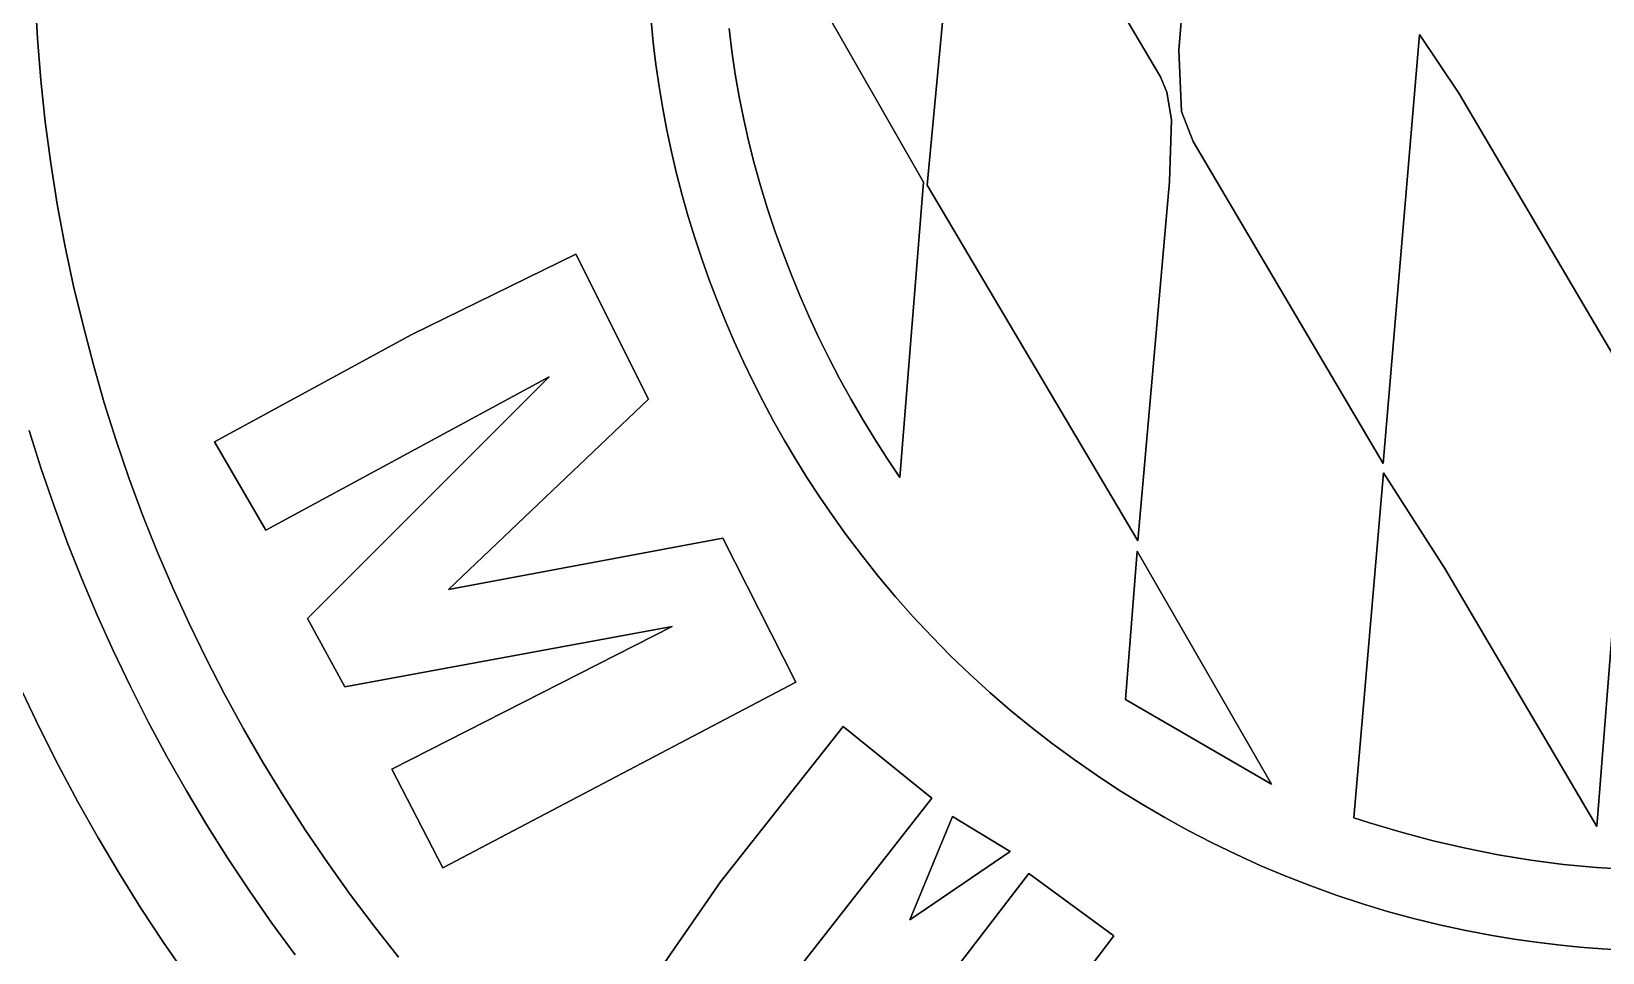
# Model space of a CAD drawing. Extents: x -357 to 364, y -246 to 254.
# Drawn here: x -113.3 to -0.1, y -68.9 to -2.5 of the extents above; entities that cross this region are included whole.
import ezdxf

# ---------------------------------------------------------------- set-up
doc = ezdxf.new("R2010")
doc.units = 0
doc.header["$MEASUREMENT"] = 0
doc.linetypes.add('CONTINUOUS_100', pattern=[0])
for name, color, linetype in [('COLOR_0260AAFF', 7, 'CONTINUOUS'), ('COLOR_DB053EFF', 7, 'CONTINUOUS'), ('COLOR_FFFFFFFF', 7, 'CONTINUOUS'), ('DAMIEL', 171, 'CONTINUOUS')]:
    doc.layers.add(name, color=color, linetype=linetype)

msp = doc.modelspace()

# ---------------------------------------------------------------- linework, layer by layer
at = {"layer": 'COLOR_0260AAFF', "linetype": 'CONTINUOUS_100'}
for p, q in [((-30.655461, -3.898784), (-28.463248, 23.689112)), ((-48.783483, -13.616471), (-45.888249, 16.889931)), ((-43.937883, 14.421571), (-32.426437, -5.050455)), ((-62.9729, 10.959783), (-49.040135, -13.38754)), ((-62.847616, -3.972179), (-63.046927, -2.323611)), ((-13.312649, -2.760387), (-15.924999, -33.652807)), ((-10.486667, -6.996141), (-13.312649, -2.760387)), ((-62.604605, -5.615278), (-62.847616, -3.972179)), ((-30.45967, -8.305268), (-30.655461, -3.898784)), ((-62.318687, -7.252059), (-62.604605, -5.615278)), ((-32.426437, -5.050455), (-31.963591, -5.820545)), ((-31.963591, -5.820545), (-31.528753, -6.904928)), ((-61.990656, -8.881672), (-62.318687, -7.252059)), ((-31.528753, -6.904928), (-31.169405, -8.915416)), ((1.956363, -28.068947), (-10.486667, -6.996141)), ((-61.621307, -10.503266), (-61.990656, -8.881672)), ((-31.169405, -8.915416), (-31.327184, -13.34434)), ((-29.627218, -10.465549), (-30.45967, -8.305268)), ((-61.211434, -12.115993), (-61.621307, -10.503266)), ((-15.924999, -33.652807), (-29.627218, -10.465549)), ((-60.761829, -13.719), (-61.211434, -12.115993)), ((-49.040135, -13.38754), (-50.740352, -34.664665)), ((-31.327184, -13.34434), (-33.605021, -39.205955)), ((-60.273289, -15.31144), (-60.761829, -13.719)), ((-33.605021, -39.205955), (-48.783483, -13.616471)), ((-59.746606, -16.89246), (-60.273289, -15.31144)), ((-59.182575, -18.461213), (-59.746606, -16.89246)), ((-58.58199, -20.016847), (-59.182575, -18.461213)), ((-57.945645, -21.558512), (-58.58199, -20.016847)), ((-57.274334, -23.085359), (-57.945645, -21.558512)), ((-56.568851, -24.596538), (-57.274334, -23.085359)), ((-55.82999, -26.091198), (-56.568851, -24.596538)), ((-55.058544, -27.568489), (-55.82999, -26.091198)), ((-54.255309, -29.027562), (-55.058544, -27.568489)), ((-0.548659, -59.776746), (1.956363, -28.068947)), ((-53.421079, -30.467565), (-54.255309, -29.027562)), ((-52.556646, -31.88765), (-53.421079, -30.467565)), ((-113.460874, -31.262356), (-112.60601, -33.968167)), ((-51.662806, -33.286967), (-52.556646, -31.88765)), ((-50.740352, -34.664665), (-51.662806, -33.286967)), ((-112.60601, -33.968167), (-111.686898, -36.652259)), ((-18.054833, -59.144216), (-15.905206, -34.310421)), ((-15.905206, -34.310421), (-11.488009, -41.210653)), ((-111.686898, -36.652259), (-110.704434, -39.313422)), ((-110.704434, -39.313422), (-109.659513, -41.950447)), ((-34.497893, -50.632185), (-33.659414, -39.945953)), ((-33.659414, -39.945953), (-23.986303, -56.732751)), ((-11.488009, -41.210653), (-0.548659, -59.776746)), ((-109.659513, -41.950447), (-108.553033, -44.562123)), ((-108.553033, -44.562123), (-107.385888, -47.147241)), ((-107.385888, -47.147241), (-106.158975, -49.70459)), ((-106.158975, -49.70459), (-104.87319, -52.232961)), ((-112.673429, -52.729949), (-113.947657, -50.049799)), ((-23.986303, -56.732751), (-34.497893, -50.632185)), ((-111.338432, -55.380326), (-112.673429, -52.729949)), ((-104.87319, -52.232961), (-103.529428, -54.731142)), ((-109.943156, -57.999477), (-111.338432, -55.380326)), ((-103.529428, -54.731142), (-102.128587, -57.197926)), ((-102.128587, -57.197926), (-100.671561, -59.632101)), ((-108.488085, -60.585949), (-109.943156, -57.999477)), ((-100.671561, -59.632101), (-99.159247, -62.032457)), ((-16.920569, -59.511445), (-18.054833, -59.144216)), ((-14.63468, -60.193541), (-16.920569, -59.511445)), ((-106.973707, -63.138291), (-108.488085, -60.585949)), ((-12.327764, -60.804426), (-14.63468, -60.193541)), ((-10.002365, -61.342425), (-12.327764, -60.804426)), ((-99.159247, -62.032457), (-97.592542, -64.397785)), ((-7.661027, -61.805863), (-10.002365, -61.342425)), ((-5.306294, -62.193067), (-7.661027, -61.805863)), ((-2.94071, -62.502361), (-5.306294, -62.193067)), ((-105.40051, -65.655051), (-106.973707, -63.138291)), ((-0.566818, -62.732071), (-2.94071, -62.502361)), ((1.812837, -62.880523), (-0.566818, -62.732071)), ((-97.592542, -64.397785), (-95.972339, -66.726875)), ((-103.768979, -68.134777), (-105.40051, -65.655051)), ((-95.972339, -66.726875), (-94.299537, -69.018516)), ((-102.079602, -70.576016), (-103.768979, -68.134777))]:
    msp.add_line(p, q, dxfattribs=at)
at = {"layer": 'COLOR_DB053EFF', "linetype": 'CONTINUOUS_100'}
for p, q in [((-112.854534, -3.061754), (-113.018609, -0.063184)), ((-112.854534, -3.061754), (-113.018609, -0.063184)), ((-68.667344, -1.744383), (-68.510595, -3.335667)), ((-68.667344, -1.744383), (-68.510595, -3.335667)), ((-112.613711, -6.055004), (-112.854534, -3.061754)), ((-112.613711, -6.055004), (-112.854534, -3.061754)), ((-68.510595, -3.335667), (-68.317821, -4.922931)), ((-68.510595, -3.335667), (-68.317821, -4.922931)), ((-68.317821, -4.922931), (-68.089343, -6.505462)), ((-68.317821, -4.922931), (-68.089343, -6.505462)), ((-112.295919, -9.040986), (-112.613711, -6.055004)), ((-112.295919, -9.040986), (-112.613711, -6.055004)), ((-68.089343, -6.505462), (-67.825475, -8.082544)), ((-68.089343, -6.505462), (-67.825475, -8.082544)), ((-111.900942, -12.017753), (-112.295919, -9.040986)), ((-111.900942, -12.017753), (-112.295919, -9.040986)), ((-67.825475, -8.082544), (-67.526537, -9.653461)), ((-67.825475, -8.082544), (-67.526537, -9.653461)), ((-67.526537, -9.653461), (-67.192847, -11.217499)), ((-67.526537, -9.653461), (-67.192847, -11.217499)), ((-67.192847, -11.217499), (-66.824721, -12.773941)), ((-67.192847, -11.217499), (-66.824721, -12.773941)), ((-111.428561, -14.98336), (-111.900942, -12.017753)), ((-111.428561, -14.98336), (-111.900942, -12.017753)), ((-66.824721, -12.773941), (-66.422479, -14.322074)), ((-66.824721, -12.773941), (-66.422479, -14.322074)), ((-66.422479, -14.322074), (-65.986438, -15.861181)), ((-66.422479, -14.322074), (-65.986438, -15.861181)), ((-110.878557, -17.935859), (-111.428561, -14.98336)), ((-110.878557, -17.935859), (-111.428561, -14.98336)), ((-65.986438, -15.861181), (-65.516915, -17.390547)), ((-65.986438, -15.861181), (-65.516915, -17.390547)), ((-110.250713, -20.873304), (-110.878557, -17.935859)), ((-110.250713, -20.873304), (-110.878557, -17.935859)), ((-65.516915, -17.390547), (-65.01423, -18.909457)), ((-65.516915, -17.390547), (-65.01423, -18.909457)), ((-74.088754, -18.584875), (-85.894593, -24.370181)), ((-74.088754, -18.584875), (-85.894593, -24.370181)), ((-68.840298, -29.019172), (-74.088754, -18.584875)), ((-68.840298, -29.019172), (-74.088754, -18.584875)), ((-65.01423, -18.909457), (-64.478698, -20.417196)), ((-65.01423, -18.909457), (-64.478698, -20.417196)), ((-109.54481, -23.793749), (-110.250713, -20.873304)), ((-109.54481, -23.793749), (-110.250713, -20.873304)), ((-64.478698, -20.417196), (-63.910639, -21.913049)), ((-64.478698, -20.417196), (-63.910639, -21.913049)), ((-63.910639, -21.913049), (-63.310371, -23.396299)), ((-63.910639, -21.913049), (-63.310371, -23.396299)), ((-63.310371, -23.396299), (-62.67821, -24.866233)), ((-63.310371, -23.396299), (-62.67821, -24.866233)), ((-108.828771, -26.544446), (-109.54481, -23.793749)), ((-108.828771, -26.544446), (-109.54481, -23.793749)), ((-85.894593, -24.370181), (-100.105471, -32.093066)), ((-85.894593, -24.370181), (-100.105471, -32.093066)), ((-62.67821, -24.866233), (-62.014475, -26.322134)), ((-62.67821, -24.866233), (-62.014475, -26.322134)), ((-108.04355, -29.275458), (-108.828771, -26.544446)), ((-108.04355, -29.275458), (-108.828771, -26.544446)), ((-62.014475, -26.322134), (-61.319484, -27.763287)), ((-62.014475, -26.322134), (-61.319484, -27.763287)), ((-96.402461, -38.440766), (-75.992755, -27.410442)), ((-96.402461, -38.440766), (-75.992755, -27.410442)), ((-75.992755, -27.410442), (-93.404853, -44.793554)), ((-75.992755, -27.410442), (-93.404853, -44.793554)), ((-61.319484, -27.763287), (-60.593554, -29.188978)), ((-61.319484, -27.763287), (-60.593554, -29.188978)), ((-107.190107, -31.985417), (-108.04355, -29.275458)), ((-107.190107, -31.985417), (-108.04355, -29.275458)), ((-83.250111, -42.715956), (-68.840298, -29.019172)), ((-83.250111, -42.715956), (-68.840298, -29.019172)), ((-60.593554, -29.188978), (-59.837004, -30.598491)), ((-60.593554, -29.188978), (-59.837004, -30.598491)), ((-59.837004, -30.598491), (-59.050151, -31.991111)), ((-59.837004, -30.598491), (-59.050151, -31.991111)), ((-106.269404, -34.672957), (-107.190107, -31.985417)), ((-106.269404, -34.672957), (-107.190107, -31.985417)), ((-100.105471, -32.093066), (-96.402461, -38.440766)), ((-100.105471, -32.093066), (-96.402461, -38.440766)), ((-59.050151, -31.991111), (-58.233314, -33.366121)), ((-59.050151, -31.991111), (-58.233314, -33.366121)), ((-58.233314, -33.366121), (-57.386809, -34.722808)), ((-58.233314, -33.366121), (-57.386809, -34.722808)), ((-105.2824, -37.336709), (-106.269404, -34.672957)), ((-105.2824, -37.336709), (-106.269404, -34.672957)), ((-57.386809, -34.722808), (-56.510956, -36.060456)), ((-57.386809, -34.722808), (-56.510956, -36.060456)), ((-56.510956, -36.060456), (-55.606071, -37.37835)), ((-56.510956, -36.060456), (-55.606071, -37.37835)), ((-104.230057, -39.975306), (-105.2824, -37.336709)), ((-104.230057, -39.975306), (-105.2824, -37.336709)), ((-55.606071, -37.37835), (-54.672472, -38.675773)), ((-55.606071, -37.37835), (-54.672472, -38.675773)), ((-63.498196, -39.009532), (-83.250111, -42.715956)), ((-63.498196, -39.009532), (-83.250111, -42.715956)), ((-58.230447, -49.395656), (-63.498196, -39.009532)), ((-58.230447, -49.395656), (-63.498196, -39.009532)), ((-54.672472, -38.675773), (-53.510705, -40.228602)), ((-54.672472, -38.675773), (-53.510705, -40.228602)), ((-103.113333, -42.587379), (-104.230057, -39.975306)), ((-103.113333, -42.587379), (-104.230057, -39.975306)), ((-53.510705, -40.228602), (-52.306761, -41.748081)), ((-53.510705, -40.228602), (-52.306761, -41.748081)), ((-52.306761, -41.748081), (-51.061796, -43.233511)), ((-52.306761, -41.748081), (-51.061796, -43.233511)), ((-101.93319, -45.171563), (-103.113333, -42.587379)), ((-101.93319, -45.171563), (-103.113333, -42.587379)), ((-51.061796, -43.233511), (-49.776964, -44.684193)), ((-51.061796, -43.233511), (-49.776964, -44.684193)), ((-100.690588, -47.726489), (-101.93319, -45.171563)), ((-100.690588, -47.726489), (-101.93319, -45.171563)), ((-93.404853, -44.793554), (-90.706083, -49.731971)), ((-93.404853, -44.793554), (-90.706083, -49.731971)), ((-49.776964, -44.684193), (-48.453421, -46.099428)), ((-49.776964, -44.684193), (-48.453421, -46.099428)), ((-90.706083, -49.731971), (-67.152206, -45.381876)), ((-90.706083, -49.731971), (-67.152206, -45.381876)), ((-67.152206, -45.381876), (-87.322774, -55.648382)), ((-67.152206, -45.381876), (-87.322774, -55.648382)), ((-48.453421, -46.099428), (-47.09232, -47.478516)), ((-48.453421, -46.099428), (-47.09232, -47.478516)), ((-47.09232, -47.478516), (-45.694818, -48.820758)), ((-47.09232, -47.478516), (-45.694818, -48.820758)), ((-99.386487, -50.250789), (-100.690588, -47.726489)), ((-99.386487, -50.250789), (-100.690588, -47.726489)), ((-83.664822, -62.745804), (-58.230447, -49.395656)), ((-83.664822, -62.745804), (-58.230447, -49.395656)), ((-45.694818, -48.820758), (-44.262068, -50.125456)), ((-45.694818, -48.820758), (-44.262068, -50.125456)), ((-98.021848, -52.743096), (-99.386487, -50.250789)), ((-98.021848, -52.743096), (-99.386487, -50.250789)), ((-44.262068, -50.125456), (-42.795226, -51.391909)), ((-44.262068, -50.125456), (-42.795226, -51.391909)), ((-42.795226, -51.391909), (-41.295446, -52.619418)), ((-42.795226, -51.391909), (-41.295446, -52.619418)), ((-96.597632, -55.202043), (-98.021848, -52.743096)), ((-96.597632, -55.202043), (-98.021848, -52.743096)), ((-54.835707, -52.58658), (-63.658023, -63.76371)), ((-54.835707, -52.58658), (-63.658023, -63.76371)), ((-48.440199, -57.727809), (-54.835707, -52.58658)), ((-48.440199, -57.727809), (-54.835707, -52.58658)), ((-41.295446, -52.619418), (-39.763885, -53.807285)), ((-41.295446, -52.619418), (-39.763885, -53.807285)), ((-39.763885, -53.807285), (-38.201695, -54.954811)), ((-39.763885, -53.807285), (-38.201695, -54.954811)), ((-95.114797, -57.626261), (-96.597632, -55.202043)), ((-95.114797, -57.626261), (-96.597632, -55.202043)), ((-38.201695, -54.954811), (-36.610033, -56.061295)), ((-38.201695, -54.954811), (-36.610033, -56.061295)), ((-87.322774, -55.648382), (-83.664822, -62.745804)), ((-87.322774, -55.648382), (-83.664822, -62.745804)), ((-36.610033, -56.061295), (-34.990052, -57.126038)), ((-36.610033, -56.061295), (-34.990052, -57.126038)), ((-93.574306, -60.014384), (-95.114797, -57.626261)), ((-93.574306, -60.014384), (-95.114797, -57.626261)), ((-34.990052, -57.126038), (-33.342909, -58.148342)), ((-34.990052, -57.126038), (-33.342909, -58.148342)), ((-60.523545, -73.157568), (-48.440199, -57.727809)), ((-60.523545, -73.157568), (-48.440199, -57.727809)), ((-33.342909, -58.148342), (-31.669757, -59.127508)), ((-33.342909, -58.148342), (-31.669757, -59.127508)), ((-46.960551, -59.058618), (-50.034731, -66.501193)), ((-46.960551, -59.058618), (-50.034731, -66.501193)), ((-42.80919, -61.586564), (-46.960551, -59.058618)), ((-42.80919, -61.586564), (-46.960551, -59.058618)), ((-31.669757, -59.127508), (-29.971752, -60.062835)), ((-31.669757, -59.127508), (-29.971752, -60.062835)), ((-91.977117, -62.365042), (-93.574306, -60.014384)), ((-91.977117, -62.365042), (-93.574306, -60.014384)), ((-29.971752, -60.062835), (-28.250049, -60.953626)), ((-29.971752, -60.062835), (-28.250049, -60.953626)), ((-28.250049, -60.953626), (-26.505801, -61.799179)), ((-28.250049, -60.953626), (-26.505801, -61.799179)), ((-50.034731, -66.501193), (-42.80919, -61.586564)), ((-50.034731, -66.501193), (-42.80919, -61.586564)), ((-26.505801, -61.799179), (-24.740166, -62.598797)), ((-26.505801, -61.799179), (-24.740166, -62.598797)), ((-90.324193, -64.67687), (-91.977117, -62.365042)), ((-90.324193, -64.67687), (-91.977117, -62.365042)), ((-41.451564, -63.169869), (-51.837821, -76.653467)), ((-41.451564, -63.169869), (-51.837821, -76.653467)), ((-35.339183, -67.650863), (-41.451564, -63.169869)), ((-35.339183, -67.650863), (-41.451564, -63.169869)), ((-24.740166, -62.598797), (-22.954296, -63.351781)), ((-24.740166, -62.598797), (-22.954296, -63.351781)), ((-22.954296, -63.351781), (-21.149347, -64.05743)), ((-22.954296, -63.351781), (-21.149347, -64.05743)), ((-63.658023, -63.76371), (-67.919602, -69.910624)), ((-63.658023, -63.76371), (-67.919602, -69.910624)), ((-21.149347, -64.05743), (-19.326474, -64.715046)), ((-21.149347, -64.05743), (-19.326474, -64.715046)), ((-88.616492, -66.9485), (-90.324193, -64.67687)), ((-88.616492, -66.9485), (-90.324193, -64.67687)), ((-19.326474, -64.715046), (-17.486831, -65.323929)), ((-19.326474, -64.715046), (-17.486831, -65.323929)), ((-17.486831, -65.323929), (-15.631574, -65.883381)), ((-17.486831, -65.323929), (-15.631574, -65.883381)), ((-15.631574, -65.883381), (-13.761858, -66.392702)), ((-15.631574, -65.883381), (-13.761858, -66.392702)), ((-13.761858, -66.392702), (-11.878837, -66.851192)), ((-13.761858, -66.392702), (-11.878837, -66.851192)), ((-86.854976, -69.178563), (-88.616492, -66.9485)), ((-86.854976, -69.178563), (-88.616492, -66.9485)), ((-45.433916, -80.975964), (-35.339183, -67.650863)), ((-45.433916, -80.975964), (-35.339183, -67.650863)), ((-11.878837, -66.851192), (-9.983666, -67.258153)), ((-11.878837, -66.851192), (-9.983666, -67.258153)), ((-9.983666, -67.258153), (-8.0775, -67.612885)), ((-9.983666, -67.258153), (-8.0775, -67.612885)), ((-8.0775, -67.612885), (-6.505789, -67.879474)), ((-8.0775, -67.612885), (-6.505789, -67.879474)), ((-6.505789, -67.879474), (-4.928654, -68.110674)), ((-6.505789, -67.879474), (-4.928654, -68.110674)), ((-4.928654, -68.110674), (-3.346847, -68.306589)), ((-4.928654, -68.110674), (-3.346847, -68.306589)), ((-3.346847, -68.306589), (-1.761118, -68.467326)), ((-3.346847, -68.306589), (-1.761118, -68.467326)), ((-1.761118, -68.467326), (-0.172217, -68.592989)), ((-1.761118, -68.467326), (-0.172217, -68.592989)), ((-0.172217, -68.592989), (1.419105, -68.683683)), ((-0.172217, -68.592989), (1.419105, -68.683683))]:
    msp.add_line(p, q, dxfattribs=at)
at = {"layer": 'COLOR_FFFFFFFF', "linetype": 'CONTINUOUS_100'}
for p, q in [((-28.463248, 23.689112), (-30.655461, -3.898784)), ((-45.888249, 16.889931), (-48.783483, -13.616471)), ((-32.426437, -5.050455), (-43.937883, 14.421571)), ((-49.040135, -13.38754), (-62.9729, 10.959783)), ((-113.018609, -0.063184), (-112.854534, -3.061754)), ((-68.510595, -3.335667), (-68.667344, -1.744383)), ((-112.854534, -3.061754), (-112.613711, -6.055004)), ((-68.317821, -4.922931), (-68.510595, -3.335667)), ((-63.046927, -2.323611), (-62.847616, -3.972179)), ((-15.924999, -33.652807), (-13.312649, -2.760387)), ((-13.312649, -2.760387), (-10.486667, -6.996141)), ((-62.847616, -3.972179), (-62.604605, -5.615278)), ((-30.655461, -3.898784), (-30.45967, -8.305268)), ((-68.089343, -6.505462), (-68.317821, -4.922931)), ((-62.604605, -5.615278), (-62.318687, -7.252059)), ((-31.963591, -5.820545), (-32.426437, -5.050455)), ((-112.613711, -6.055004), (-112.295919, -9.040986)), ((-67.825475, -8.082544), (-68.089343, -6.505462)), ((-31.528753, -6.904928), (-31.963591, -5.820545)), ((-62.318687, -7.252059), (-61.990656, -8.881672)), ((-31.169405, -8.915416), (-31.528753, -6.904928)), ((-10.486667, -6.996141), (1.956363, -28.068947)), ((-112.295919, -9.040986), (-111.900942, -12.017753)), ((-67.526537, -9.653461), (-67.825475, -8.082544)), ((-61.990656, -8.881672), (-61.621307, -10.503266)), ((-31.327184, -13.34434), (-31.169405, -8.915416)), ((-30.45967, -8.305268), (-29.627218, -10.465549)), ((-67.192847, -11.217499), (-67.526537, -9.653461)), ((-66.824721, -12.773941), (-67.192847, -11.217499)), ((-61.621307, -10.503266), (-61.211434, -12.115993)), ((-29.627218, -10.465549), (-15.924999, -33.652807)), ((-111.900942, -12.017753), (-111.428561, -14.98336)), ((-61.211434, -12.115993), (-60.761829, -13.719)), ((-66.422479, -14.322074), (-66.824721, -12.773941)), ((-50.740352, -34.664665), (-49.040135, -13.38754)), ((-33.605021, -39.205955), (-31.327184, -13.34434)), ((-65.986438, -15.861181), (-66.422479, -14.322074)), ((-60.761829, -13.719), (-60.273289, -15.31144)), ((-48.783483, -13.616471), (-33.605021, -39.205955)), ((-111.428561, -14.98336), (-110.878557, -17.935859)), ((-60.273289, -15.31144), (-59.746606, -16.89246)), ((-65.516915, -17.390547), (-65.986438, -15.861181)), ((-59.746606, -16.89246), (-59.182575, -18.461213)), ((-110.878557, -17.935859), (-110.250713, -20.873304)), ((-65.01423, -18.909457), (-65.516915, -17.390547)), ((-85.894593, -24.370181), (-74.088754, -18.584875)), ((-74.088754, -18.584875), (-68.840298, -29.019172)), ((-64.478698, -20.417196), (-65.01423, -18.909457)), ((-59.182575, -18.461213), (-58.58199, -20.016847)), ((-58.58199, -20.016847), (-57.945645, -21.558512)), ((-110.250713, -20.873304), (-109.54481, -23.793749)), ((-63.910639, -21.913049), (-64.478698, -20.417196)), ((-63.310371, -23.396299), (-63.910639, -21.913049)), ((-57.945645, -21.558512), (-57.274334, -23.085359)), ((-62.67821, -24.866233), (-63.310371, -23.396299)), ((-57.274334, -23.085359), (-56.568851, -24.596538)), ((-109.54481, -23.793749), (-108.828771, -26.544446)), ((-100.105471, -32.093066), (-85.894593, -24.370181)), ((-62.014475, -26.322134), (-62.67821, -24.866233)), ((-56.568851, -24.596538), (-55.82999, -26.091198)), ((-108.828771, -26.544446), (-108.04355, -29.275458)), ((-61.319484, -27.763287), (-62.014475, -26.322134)), ((-55.82999, -26.091198), (-55.058544, -27.568489)), ((-75.992755, -27.410442), (-96.402461, -38.440766)), ((-93.404853, -44.793554), (-75.992755, -27.410442)), ((-60.593554, -29.188978), (-61.319484, -27.763287)), ((-55.058544, -27.568489), (-54.255309, -29.027562)), ((1.956363, -28.068947), (-0.548659, -59.776746)), ((-108.04355, -29.275458), (-107.190107, -31.985417)), ((-68.840298, -29.019172), (-83.250111, -42.715956)), ((-59.837004, -30.598491), (-60.593554, -29.188978)), ((-54.255309, -29.027562), (-53.421079, -30.467565)), ((-53.421079, -30.467565), (-52.556646, -31.88765)), ((-112.60601, -33.968167), (-113.460874, -31.262356)), ((-59.050151, -31.991111), (-59.837004, -30.598491)), ((-107.190107, -31.985417), (-106.269404, -34.672957)), ((-96.402461, -38.440766), (-100.105471, -32.093066)), ((-58.233314, -33.366121), (-59.050151, -31.991111)), ((-52.556646, -31.88765), (-51.662806, -33.286967)), ((-57.386809, -34.722808), (-58.233314, -33.366121)), ((-51.662806, -33.286967), (-50.740352, -34.664665)), ((-111.686898, -36.652259), (-112.60601, -33.968167)), ((-106.269404, -34.672957), (-105.2824, -37.336709)), ((-56.510956, -36.060456), (-57.386809, -34.722808)), ((-15.905206, -34.310421), (-18.054833, -59.144216)), ((-11.488009, -41.210653), (-15.905206, -34.310421)), ((-55.606071, -37.37835), (-56.510956, -36.060456)), ((-110.704434, -39.313422), (-111.686898, -36.652259)), ((-105.2824, -37.336709), (-104.230057, -39.975306)), ((-54.672472, -38.675773), (-55.606071, -37.37835)), ((-109.659513, -41.950447), (-110.704434, -39.313422)), ((-83.250111, -42.715956), (-63.498196, -39.009532)), ((-63.498196, -39.009532), (-58.230447, -49.395656)), ((-53.510705, -40.228602), (-54.672472, -38.675773)), ((-104.230057, -39.975306), (-103.113333, -42.587379)), ((-52.306761, -41.748081), (-53.510705, -40.228602)), ((-33.659414, -39.945953), (-34.497893, -50.632185)), ((-23.986303, -56.732751), (-33.659414, -39.945953)), ((-51.061796, -43.233511), (-52.306761, -41.748081)), ((-0.548659, -59.776746), (-11.488009, -41.210653)), ((-108.553033, -44.562123), (-109.659513, -41.950447)), ((-103.113333, -42.587379), (-101.93319, -45.171563)), ((-49.776964, -44.684193), (-51.061796, -43.233511)), ((-107.385888, -47.147241), (-108.553033, -44.562123)), ((-101.93319, -45.171563), (-100.690588, -47.726489)), ((-90.706083, -49.731971), (-93.404853, -44.793554)), ((-48.453421, -46.099428), (-49.776964, -44.684193)), ((-67.152206, -45.381876), (-90.706083, -49.731971)), ((-87.322774, -55.648382), (-67.152206, -45.381876)), ((-47.09232, -47.478516), (-48.453421, -46.099428)), ((-106.158975, -49.70459), (-107.385888, -47.147241)), ((-45.694818, -48.820758), (-47.09232, -47.478516)), ((-100.690588, -47.726489), (-99.386487, -50.250789)), ((-104.87319, -52.232961), (-106.158975, -49.70459)), ((-58.230447, -49.395656), (-83.664822, -62.745804)), ((-44.262068, -50.125456), (-45.694818, -48.820758)), ((-113.947657, -50.049799), (-112.673429, -52.729949)), ((-99.386487, -50.250789), (-98.021848, -52.743096)), ((-42.795226, -51.391909), (-44.262068, -50.125456)), ((-34.497893, -50.632185), (-23.986303, -56.732751)), ((-41.295446, -52.619418), (-42.795226, -51.391909)), ((-112.673429, -52.729949), (-111.338432, -55.380326)), ((-103.529428, -54.731142), (-104.87319, -52.232961)), ((-98.021848, -52.743096), (-96.597632, -55.202043)), ((-63.658023, -63.76371), (-54.835707, -52.58658)), ((-54.835707, -52.58658), (-48.440199, -57.727809)), ((-39.763885, -53.807285), (-41.295446, -52.619418)), ((-38.201695, -54.954811), (-39.763885, -53.807285)), ((-111.338432, -55.380326), (-109.943156, -57.999477)), ((-102.128587, -57.197926), (-103.529428, -54.731142)), ((-96.597632, -55.202043), (-95.114797, -57.626261)), ((-36.610033, -56.061295), (-38.201695, -54.954811)), ((-83.664822, -62.745804), (-87.322774, -55.648382)), ((-34.990052, -57.126038), (-36.610033, -56.061295)), ((-100.671561, -59.632101), (-102.128587, -57.197926)), ((-95.114797, -57.626261), (-93.574306, -60.014384)), ((-33.342909, -58.148342), (-34.990052, -57.126038)), ((-109.943156, -57.999477), (-108.488085, -60.585949)), ((-48.440199, -57.727809), (-60.523545, -73.157568)), ((-31.669757, -59.127508), (-33.342909, -58.148342)), ((-99.159247, -62.032457), (-100.671561, -59.632101)), ((-50.034731, -66.501193), (-46.960551, -59.058618)), ((-46.960551, -59.058618), (-42.80919, -61.586564)), ((-29.971752, -60.062835), (-31.669757, -59.127508)), ((-18.054833, -59.144216), (-16.920569, -59.511445)), ((-16.920569, -59.511445), (-14.63468, -60.193541)), ((-108.488085, -60.585949), (-106.973707, -63.138291)), ((-93.574306, -60.014384), (-91.977117, -62.365042)), ((-28.250049, -60.953626), (-29.971752, -60.062835)), ((-26.505801, -61.799179), (-28.250049, -60.953626)), ((-14.63468, -60.193541), (-12.327764, -60.804426)), ((-12.327764, -60.804426), (-10.002365, -61.342425)), ((-97.592542, -64.397785), (-99.159247, -62.032457)), ((-42.80919, -61.586564), (-50.034731, -66.501193)), ((-24.740166, -62.598797), (-26.505801, -61.799179)), ((-10.002365, -61.342425), (-7.661027, -61.805863)), ((-7.661027, -61.805863), (-5.306294, -62.193067)), ((-5.306294, -62.193067), (-2.94071, -62.502361)), ((-106.973707, -63.138291), (-105.40051, -65.655051)), ((-91.977117, -62.365042), (-90.324193, -64.67687)), ((-51.837821, -76.653467), (-41.451564, -63.169869)), ((-41.451564, -63.169869), (-35.339183, -67.650863)), ((-22.954296, -63.351781), (-24.740166, -62.598797)), ((-21.149347, -64.05743), (-22.954296, -63.351781)), ((-2.94071, -62.502361), (-0.566818, -62.732071)), ((-0.566818, -62.732071), (1.812837, -62.880523)), ((-95.972339, -66.726875), (-97.592542, -64.397785)), ((-67.919602, -69.910624), (-63.658023, -63.76371)), ((-19.326474, -64.715046), (-21.149347, -64.05743)), ((-90.324193, -64.67687), (-88.616492, -66.9485)), ((-17.486831, -65.323929), (-19.326474, -64.715046)), ((-15.631574, -65.883381), (-17.486831, -65.323929)), ((-105.40051, -65.655051), (-103.768979, -68.134777)), ((-94.299537, -69.018516), (-95.972339, -66.726875)), ((-13.761858, -66.392702), (-15.631574, -65.883381)), ((-11.878837, -66.851192), (-13.761858, -66.392702)), ((-88.616492, -66.9485), (-86.854976, -69.178563)), ((-35.339183, -67.650863), (-45.433916, -80.975964)), ((-9.983666, -67.258153), (-11.878837, -66.851192)), ((-8.0775, -67.612885), (-9.983666, -67.258153)), ((-6.505789, -67.879474), (-8.0775, -67.612885)), ((-4.928654, -68.110674), (-6.505789, -67.879474)), ((-103.768979, -68.134777), (-102.079602, -70.576016)), ((-3.346847, -68.306589), (-4.928654, -68.110674)), ((-1.761118, -68.467326), (-3.346847, -68.306589)), ((-0.172217, -68.592989), (-1.761118, -68.467326)), ((1.419105, -68.683683), (-0.172217, -68.592989))]:
    msp.add_line(p, q, dxfattribs=at)
at = {"layer": 'DAMIEL', "linetype": 'CONTINUOUS_100'}
for p, q in [((-30.655461, -3.898784), (-28.463248, 23.689112)), ((-48.783483, -13.616471), (-45.888249, 16.889931)), ((-43.937883, 14.421571), (-32.426437, -5.050455)), ((-62.9729, 10.959783), (-49.040135, -13.38754)), ((-112.854534, -3.061754), (-113.018609, -0.063184)), ((-112.854534, -3.061754), (-113.018609, -0.063184)), ((-68.667344, -1.744383), (-68.510595, -3.335667)), ((-68.667344, -1.744383), (-68.510595, -3.335667)), ((-112.613711, -6.055004), (-112.854534, -3.061754)), ((-112.613711, -6.055004), (-112.854534, -3.061754)), ((-68.510595, -3.335667), (-68.317821, -4.922931)), ((-68.510595, -3.335667), (-68.317821, -4.922931)), ((-62.847616, -3.972179), (-63.046927, -2.323611)), ((-13.312649, -2.760387), (-15.924999, -33.652807)), ((-10.486667, -6.996141), (-13.312649, -2.760387)), ((-62.604605, -5.615278), (-62.847616, -3.972179)), ((-30.45967, -8.305268), (-30.655461, -3.898784)), ((-68.317821, -4.922931), (-68.089343, -6.505462)), ((-68.317821, -4.922931), (-68.089343, -6.505462)), ((-62.318687, -7.252059), (-62.604605, -5.615278)), ((-32.426437, -5.050455), (-31.963591, -5.820545)), ((-112.295919, -9.040986), (-112.613711, -6.055004)), ((-112.295919, -9.040986), (-112.613711, -6.055004)), ((-68.089343, -6.505462), (-67.825475, -8.082544)), ((-68.089343, -6.505462), (-67.825475, -8.082544)), ((-31.963591, -5.820545), (-31.528753, -6.904928)), ((-61.990656, -8.881672), (-62.318687, -7.252059)), ((-31.528753, -6.904928), (-31.169405, -8.915416)), ((1.956363, -28.068947), (-10.486667, -6.996141)), ((-111.900942, -12.017753), (-112.295919, -9.040986)), ((-111.900942, -12.017753), (-112.295919, -9.040986)), ((-67.825475, -8.082544), (-67.526537, -9.653461)), ((-67.825475, -8.082544), (-67.526537, -9.653461)), ((-61.621307, -10.503266), (-61.990656, -8.881672)), ((-31.169405, -8.915416), (-31.327184, -13.34434)), ((-29.627218, -10.465549), (-30.45967, -8.305268)), ((-67.526537, -9.653461), (-67.192847, -11.217499)), ((-67.526537, -9.653461), (-67.192847, -11.217499)), ((-67.192847, -11.217499), (-66.824721, -12.773941)), ((-67.192847, -11.217499), (-66.824721, -12.773941)), ((-61.211434, -12.115993), (-61.621307, -10.503266)), ((-15.924999, -33.652807), (-29.627218, -10.465549)), ((-111.428561, -14.98336), (-111.900942, -12.017753)), ((-111.428561, -14.98336), (-111.900942, -12.017753)), ((-60.761829, -13.719), (-61.211434, -12.115993)), ((-66.824721, -12.773941), (-66.422479, -14.322074)), ((-66.824721, -12.773941), (-66.422479, -14.322074)), ((-49.040135, -13.38754), (-50.740352, -34.664665)), ((-31.327184, -13.34434), (-33.605021, -39.205955)), ((-66.422479, -14.322074), (-65.986438, -15.861181)), ((-66.422479, -14.322074), (-65.986438, -15.861181)), ((-60.273289, -15.31144), (-60.761829, -13.719)), ((-33.605021, -39.205955), (-48.783483, -13.616471)), ((-110.878557, -17.935859), (-111.428561, -14.98336)), ((-110.878557, -17.935859), (-111.428561, -14.98336)), ((-59.746606, -16.89246), (-60.273289, -15.31144)), ((-65.986438, -15.861181), (-65.516915, -17.390547)), ((-65.986438, -15.861181), (-65.516915, -17.390547)), ((-59.182575, -18.461213), (-59.746606, -16.89246)), ((-110.250713, -20.873304), (-110.878557, -17.935859)), ((-110.250713, -20.873304), (-110.878557, -17.935859)), ((-65.516915, -17.390547), (-65.01423, -18.909457)), ((-65.516915, -17.390547), (-65.01423, -18.909457)), ((-74.088754, -18.584875), (-85.894593, -24.370181)), ((-74.088754, -18.584875), (-85.894593, -24.370181)), ((-68.840298, -29.019172), (-74.088754, -18.584875)), ((-68.840298, -29.019172), (-74.088754, -18.584875)), ((-65.01423, -18.909457), (-64.478698, -20.417196)), ((-65.01423, -18.909457), (-64.478698, -20.417196)), ((-58.58199, -20.016847), (-59.182575, -18.461213)), ((-57.945645, -21.558512), (-58.58199, -20.016847)), ((-109.54481, -23.793749), (-110.250713, -20.873304)), ((-109.54481, -23.793749), (-110.250713, -20.873304)), ((-64.478698, -20.417196), (-63.910639, -21.913049)), ((-64.478698, -20.417196), (-63.910639, -21.913049)), ((-63.910639, -21.913049), (-63.310371, -23.396299)), ((-63.910639, -21.913049), (-63.310371, -23.396299)), ((-57.274334, -23.085359), (-57.945645, -21.558512)), ((-63.310371, -23.396299), (-62.67821, -24.866233)), ((-63.310371, -23.396299), (-62.67821, -24.866233)), ((-56.568851, -24.596538), (-57.274334, -23.085359)), ((-108.828771, -26.544446), (-109.54481, -23.793749)), ((-108.828771, -26.544446), (-109.54481, -23.793749)), ((-85.894593, -24.370181), (-100.105471, -32.093066)), ((-85.894593, -24.370181), (-100.105471, -32.093066)), ((-62.67821, -24.866233), (-62.014475, -26.322134)), ((-62.67821, -24.866233), (-62.014475, -26.322134)), ((-55.82999, -26.091198), (-56.568851, -24.596538)), ((-108.04355, -29.275458), (-108.828771, -26.544446)), ((-108.04355, -29.275458), (-108.828771, -26.544446)), ((-62.014475, -26.322134), (-61.319484, -27.763287)), ((-62.014475, -26.322134), (-61.319484, -27.763287)), ((-55.058544, -27.568489), (-55.82999, -26.091198)), ((-96.402461, -38.440766), (-75.992755, -27.410442)), ((-96.402461, -38.440766), (-75.992755, -27.410442)), ((-75.992755, -27.410442), (-93.404853, -44.793554)), ((-75.992755, -27.410442), (-93.404853, -44.793554)), ((-61.319484, -27.763287), (-60.593554, -29.188978)), ((-61.319484, -27.763287), (-60.593554, -29.188978)), ((-54.255309, -29.027562), (-55.058544, -27.568489)), ((-0.548659, -59.776746), (1.956363, -28.068947)), ((-107.190107, -31.985417), (-108.04355, -29.275458)), ((-107.190107, -31.985417), (-108.04355, -29.275458)), ((-83.250111, -42.715956), (-68.840298, -29.019172)), ((-83.250111, -42.715956), (-68.840298, -29.019172)), ((-60.593554, -29.188978), (-59.837004, -30.598491)), ((-60.593554, -29.188978), (-59.837004, -30.598491)), ((-53.421079, -30.467565), (-54.255309, -29.027562)), ((-52.556646, -31.88765), (-53.421079, -30.467565)), ((-113.460874, -31.262356), (-112.60601, -33.968167)), ((-59.837004, -30.598491), (-59.050151, -31.991111)), ((-59.837004, -30.598491), (-59.050151, -31.991111)), ((-106.269404, -34.672957), (-107.190107, -31.985417)), ((-106.269404, -34.672957), (-107.190107, -31.985417)), ((-100.105471, -32.093066), (-96.402461, -38.440766)), ((-100.105471, -32.093066), (-96.402461, -38.440766)), ((-59.050151, -31.991111), (-58.233314, -33.366121)), ((-59.050151, -31.991111), (-58.233314, -33.366121)), ((-51.662806, -33.286967), (-52.556646, -31.88765)), ((-58.233314, -33.366121), (-57.386809, -34.722808)), ((-58.233314, -33.366121), (-57.386809, -34.722808)), ((-50.740352, -34.664665), (-51.662806, -33.286967)), ((-112.60601, -33.968167), (-111.686898, -36.652259)), ((-105.2824, -37.336709), (-106.269404, -34.672957)), ((-105.2824, -37.336709), (-106.269404, -34.672957)), ((-57.386809, -34.722808), (-56.510956, -36.060456)), ((-57.386809, -34.722808), (-56.510956, -36.060456)), ((-18.054833, -59.144216), (-15.905206, -34.310421)), ((-15.905206, -34.310421), (-11.488009, -41.210653)), ((-56.510956, -36.060456), (-55.606071, -37.37835)), ((-56.510956, -36.060456), (-55.606071, -37.37835)), ((-111.686898, -36.652259), (-110.704434, -39.313422)), ((-104.230057, -39.975306), (-105.2824, -37.336709)), ((-104.230057, -39.975306), (-105.2824, -37.336709)), ((-55.606071, -37.37835), (-54.672472, -38.675773)), ((-55.606071, -37.37835), (-54.672472, -38.675773)), ((-110.704434, -39.313422), (-109.659513, -41.950447)), ((-63.498196, -39.009532), (-83.250111, -42.715956)), ((-63.498196, -39.009532), (-83.250111, -42.715956)), ((-58.230447, -49.395656), (-63.498196, -39.009532)), ((-58.230447, -49.395656), (-63.498196, -39.009532)), ((-54.672472, -38.675773), (-53.510705, -40.228602)), ((-54.672472, -38.675773), (-53.510705, -40.228602)), ((-103.113333, -42.587379), (-104.230057, -39.975306)), ((-103.113333, -42.587379), (-104.230057, -39.975306)), ((-53.510705, -40.228602), (-52.306761, -41.748081)), ((-53.510705, -40.228602), (-52.306761, -41.748081)), ((-34.497893, -50.632185), (-33.659414, -39.945953)), ((-33.659414, -39.945953), (-23.986303, -56.732751)), ((-52.306761, -41.748081), (-51.061796, -43.233511)), ((-52.306761, -41.748081), (-51.061796, -43.233511)), ((-11.488009, -41.210653), (-0.548659, -59.776746)), ((-109.659513, -41.950447), (-108.553033, -44.562123)), ((-101.93319, -45.171563), (-103.113333, -42.587379)), ((-101.93319, -45.171563), (-103.113333, -42.587379)), ((-51.061796, -43.233511), (-49.776964, -44.684193)), ((-51.061796, -43.233511), (-49.776964, -44.684193)), ((-108.553033, -44.562123), (-107.385888, -47.147241)), ((-100.690588, -47.726489), (-101.93319, -45.171563)), ((-100.690588, -47.726489), (-101.93319, -45.171563)), ((-93.404853, -44.793554), (-90.706083, -49.731971)), ((-93.404853, -44.793554), (-90.706083, -49.731971)), ((-49.776964, -44.684193), (-48.453421, -46.099428)), ((-49.776964, -44.684193), (-48.453421, -46.099428)), ((-90.706083, -49.731971), (-67.152206, -45.381876)), ((-90.706083, -49.731971), (-67.152206, -45.381876)), ((-67.152206, -45.381876), (-87.322774, -55.648382)), ((-67.152206, -45.381876), (-87.322774, -55.648382)), ((-48.453421, -46.099428), (-47.09232, -47.478516)), ((-48.453421, -46.099428), (-47.09232, -47.478516)), ((-107.385888, -47.147241), (-106.158975, -49.70459)), ((-47.09232, -47.478516), (-45.694818, -48.820758)), ((-47.09232, -47.478516), (-45.694818, -48.820758)), ((-99.386487, -50.250789), (-100.690588, -47.726489)), ((-99.386487, -50.250789), (-100.690588, -47.726489)), ((-106.158975, -49.70459), (-104.87319, -52.232961)), ((-83.664822, -62.745804), (-58.230447, -49.395656)), ((-83.664822, -62.745804), (-58.230447, -49.395656)), ((-45.694818, -48.820758), (-44.262068, -50.125456)), ((-45.694818, -48.820758), (-44.262068, -50.125456)), ((-112.673429, -52.729949), (-113.947657, -50.049799)), ((-98.021848, -52.743096), (-99.386487, -50.250789)), ((-98.021848, -52.743096), (-99.386487, -50.250789)), ((-44.262068, -50.125456), (-42.795226, -51.391909)), ((-44.262068, -50.125456), (-42.795226, -51.391909)), ((-23.986303, -56.732751), (-34.497893, -50.632185)), ((-42.795226, -51.391909), (-41.295446, -52.619418)), ((-42.795226, -51.391909), (-41.295446, -52.619418)), ((-111.338432, -55.380326), (-112.673429, -52.729949)), ((-104.87319, -52.232961), (-103.529428, -54.731142)), ((-96.597632, -55.202043), (-98.021848, -52.743096)), ((-96.597632, -55.202043), (-98.021848, -52.743096)), ((-54.835707, -52.58658), (-63.658023, -63.76371)), ((-54.835707, -52.58658), (-63.658023, -63.76371)), ((-48.440199, -57.727809), (-54.835707, -52.58658)), ((-48.440199, -57.727809), (-54.835707, -52.58658)), ((-41.295446, -52.619418), (-39.763885, -53.807285)), ((-41.295446, -52.619418), (-39.763885, -53.807285)), ((-39.763885, -53.807285), (-38.201695, -54.954811)), ((-39.763885, -53.807285), (-38.201695, -54.954811)), ((-109.943156, -57.999477), (-111.338432, -55.380326)), ((-103.529428, -54.731142), (-102.128587, -57.197926)), ((-95.114797, -57.626261), (-96.597632, -55.202043)), ((-95.114797, -57.626261), (-96.597632, -55.202043)), ((-38.201695, -54.954811), (-36.610033, -56.061295)), ((-38.201695, -54.954811), (-36.610033, -56.061295)), ((-87.322774, -55.648382), (-83.664822, -62.745804)), ((-87.322774, -55.648382), (-83.664822, -62.745804)), ((-36.610033, -56.061295), (-34.990052, -57.126038)), ((-36.610033, -56.061295), (-34.990052, -57.126038)), ((-102.128587, -57.197926), (-100.671561, -59.632101)), ((-93.574306, -60.014384), (-95.114797, -57.626261)), ((-93.574306, -60.014384), (-95.114797, -57.626261)), ((-34.990052, -57.126038), (-33.342909, -58.148342)), ((-34.990052, -57.126038), (-33.342909, -58.148342)), ((-108.488085, -60.585949), (-109.943156, -57.999477)), ((-60.523545, -73.157568), (-48.440199, -57.727809)), ((-60.523545, -73.157568), (-48.440199, -57.727809)), ((-33.342909, -58.148342), (-31.669757, -59.127508)), ((-33.342909, -58.148342), (-31.669757, -59.127508)), ((-100.671561, -59.632101), (-99.159247, -62.032457)), ((-46.960551, -59.058618), (-50.034731, -66.501193)), ((-46.960551, -59.058618), (-50.034731, -66.501193)), ((-42.80919, -61.586564), (-46.960551, -59.058618)), ((-42.80919, -61.586564), (-46.960551, -59.058618)), ((-31.669757, -59.127508), (-29.971752, -60.062835)), ((-31.669757, -59.127508), (-29.971752, -60.062835)), ((-16.920569, -59.511445), (-18.054833, -59.144216)), ((-14.63468, -60.193541), (-16.920569, -59.511445)), ((-106.973707, -63.138291), (-108.488085, -60.585949)), ((-91.977117, -62.365042), (-93.574306, -60.014384)), ((-91.977117, -62.365042), (-93.574306, -60.014384)), ((-29.971752, -60.062835), (-28.250049, -60.953626)), ((-29.971752, -60.062835), (-28.250049, -60.953626)), ((-28.250049, -60.953626), (-26.505801, -61.799179)), ((-28.250049, -60.953626), (-26.505801, -61.799179)), ((-12.327764, -60.804426), (-14.63468, -60.193541)), ((-10.002365, -61.342425), (-12.327764, -60.804426)), ((-99.159247, -62.032457), (-97.592542, -64.397785)), ((-50.034731, -66.501193), (-42.80919, -61.586564)), ((-50.034731, -66.501193), (-42.80919, -61.586564)), ((-26.505801, -61.799179), (-24.740166, -62.598797)), ((-26.505801, -61.799179), (-24.740166, -62.598797)), ((-7.661027, -61.805863), (-10.002365, -61.342425)), ((-5.306294, -62.193067), (-7.661027, -61.805863)), ((-2.94071, -62.502361), (-5.306294, -62.193067)), ((-105.40051, -65.655051), (-106.973707, -63.138291)), ((-90.324193, -64.67687), (-91.977117, -62.365042)), ((-90.324193, -64.67687), (-91.977117, -62.365042)), ((-41.451564, -63.169869), (-51.837821, -76.653467)), ((-41.451564, -63.169869), (-51.837821, -76.653467)), ((-35.339183, -67.650863), (-41.451564, -63.169869)), ((-35.339183, -67.650863), (-41.451564, -63.169869)), ((-24.740166, -62.598797), (-22.954296, -63.351781)), ((-24.740166, -62.598797), (-22.954296, -63.351781)), ((-22.954296, -63.351781), (-21.149347, -64.05743)), ((-22.954296, -63.351781), (-21.149347, -64.05743)), ((-0.566818, -62.732071), (-2.94071, -62.502361)), ((1.812837, -62.880523), (-0.566818, -62.732071)), ((-97.592542, -64.397785), (-95.972339, -66.726875)), ((-63.658023, -63.76371), (-67.919602, -69.910624)), ((-63.658023, -63.76371), (-67.919602, -69.910624)), ((-21.149347, -64.05743), (-19.326474, -64.715046)), ((-21.149347, -64.05743), (-19.326474, -64.715046)), ((-88.616492, -66.9485), (-90.324193, -64.67687)), ((-88.616492, -66.9485), (-90.324193, -64.67687)), ((-19.326474, -64.715046), (-17.486831, -65.323929)), ((-19.326474, -64.715046), (-17.486831, -65.323929)), ((-17.486831, -65.323929), (-15.631574, -65.883381)), ((-17.486831, -65.323929), (-15.631574, -65.883381)), ((-103.768979, -68.134777), (-105.40051, -65.655051)), ((-95.972339, -66.726875), (-94.299537, -69.018516)), ((-15.631574, -65.883381), (-13.761858, -66.392702)), ((-15.631574, -65.883381), (-13.761858, -66.392702)), ((-13.761858, -66.392702), (-11.878837, -66.851192)), ((-13.761858, -66.392702), (-11.878837, -66.851192)), ((-86.854976, -69.178563), (-88.616492, -66.9485)), ((-86.854976, -69.178563), (-88.616492, -66.9485)), ((-45.433916, -80.975964), (-35.339183, -67.650863)), ((-45.433916, -80.975964), (-35.339183, -67.650863)), ((-11.878837, -66.851192), (-9.983666, -67.258153)), ((-11.878837, -66.851192), (-9.983666, -67.258153)), ((-9.983666, -67.258153), (-8.0775, -67.612885)), ((-9.983666, -67.258153), (-8.0775, -67.612885)), ((-8.0775, -67.612885), (-6.505789, -67.879474)), ((-8.0775, -67.612885), (-6.505789, -67.879474)), ((-6.505789, -67.879474), (-4.928654, -68.110674)), ((-6.505789, -67.879474), (-4.928654, -68.110674)), ((-102.079602, -70.576016), (-103.768979, -68.134777)), ((-4.928654, -68.110674), (-3.346847, -68.306589)), ((-4.928654, -68.110674), (-3.346847, -68.306589)), ((-3.346847, -68.306589), (-1.761118, -68.467326)), ((-3.346847, -68.306589), (-1.761118, -68.467326)), ((-1.761118, -68.467326), (-0.172217, -68.592989)), ((-1.761118, -68.467326), (-0.172217, -68.592989)), ((-0.172217, -68.592989), (1.419105, -68.683683)), ((-0.172217, -68.592989), (1.419105, -68.683683))]:
    msp.add_line(p, q, dxfattribs=at)

doc.saveas('drawing.dxf')
